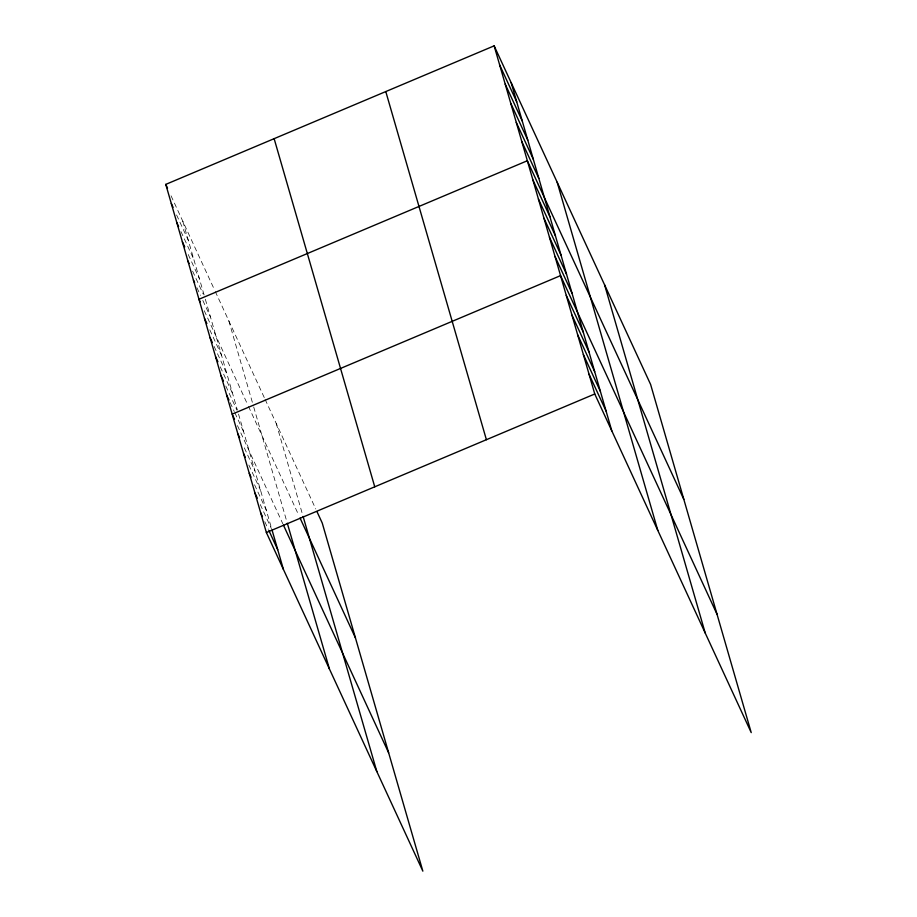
<?xml version="1.0" encoding="UTF-8"?>
<svg xmlns="http://www.w3.org/2000/svg" width="917" height="917" viewBox="0 0 917 917"><rect width="100%" height="100%" fill="white"/><g stroke="black" fill="none" stroke-linecap="round" stroke-linejoin="round"><path stroke-width="0.69" stroke-dasharray="4.58 3.44" d="M171.055 195.814L214.647 290.162M215.243 291.446L264.509 398.081M265.093 399.353L315.746 508.958M176.58 214.956L188.329 240.369M180.947 231.565L193.854 259.522M188.237 254.525L199.39 278.665M192.604 271.134L203.161 294.002M196.96 287.743L200.479 295.366M202.829 300.444L210.463 316.961M204.25 310.703L247.854 405.05M248.438 406.334L298.885 515.503M209.787 329.845L221.524 355.257M214.142 346.454L227.061 374.4M220.263 366.88L232.597 393.553M225.8 386.023L236.953 410.163M230.156 402.632L234.271 411.527M234.855 412.788L243.658 431.85M237.457 425.591L282.826 523.767M244.335 447.863L254.892 470.719M248.862 465.045L260.6 490.457M254.559 484.772L266.297 510.184M260.256 504.499L271.409 528.639M264.784 521.693L268.314 529.315M276.223 423.413L302.702 515.056M228.803 320.812L253.31 405.612M253.711 406.976L286.906 521.865M182.792 221.226L204.136 295.079M205.316 299.183L237.343 409.968M238.523 414.071L271.615 528.593"/><path stroke-width="1.38" d="M316.927 511.514L322.234 523.011L422.852 871.15L266.377 532.525L165.771 184.386L494.148 45.85L650.623 384.475L751.229 732.614L594.766 393.989L494.148 45.85M232.173 414.152L560.562 275.627L717.025 614.252M266.377 532.525L594.766 393.989M499.685 64.992L516.707 101.844M505.221 84.146L522.243 120.987M510.758 103.289L527.779 140.141M516.282 122.442L533.316 159.283M521.819 141.585L538.841 178.425M683.818 499.364L527.355 160.739L198.966 299.263L200.147 301.808M532.892 179.881L549.913 216.721M538.428 199.035L555.45 235.875M543.953 218.177L560.975 255.018M549.489 237.331L566.511 274.172M555.026 256.473L572.048 293.314M566.259 295.354L583.281 332.195M571.956 315.081L588.978 351.922M577.664 334.808L594.686 371.649M583.361 354.535L600.383 391.376M589.058 374.262L606.091 411.103M165.771 184.386L167.524 188.191M171.307 203.528L173.061 207.334M176.832 222.671L178.597 226.488M182.368 241.824L184.718 246.902M187.905 260.967L189.074 263.511M193.441 280.121L194.61 282.665M300.054 518.036L355.441 637.888M204.502 318.417L206.852 323.495M210.039 337.559L212.389 342.649M215.575 356.713L217.914 361.791M221.1 375.855L223.45 380.945M226.637 395.009L228.986 400.087M232.758 415.424L234.523 419.241M283.41 525.051L388.636 752.777M237.87 433.879L239.635 437.696M243.578 453.617L245.332 457.423M249.275 473.344L251.04 477.149M254.972 493.071L257.322 498.149M260.68 512.798L262.434 516.603M268.899 530.576L277.702 549.638M604.601 284.889L705.219 633.028M557.192 182.277L657.798 530.427M511.182 82.69L611.788 430.841M385.782 91.562L486.4 439.713M274.137 138.662L374.744 486.812M303.091 516.42L376.83 771.564M287.308 523.229L329.421 668.952M272.005 529.911L283.399 569.365"/></g></svg>
